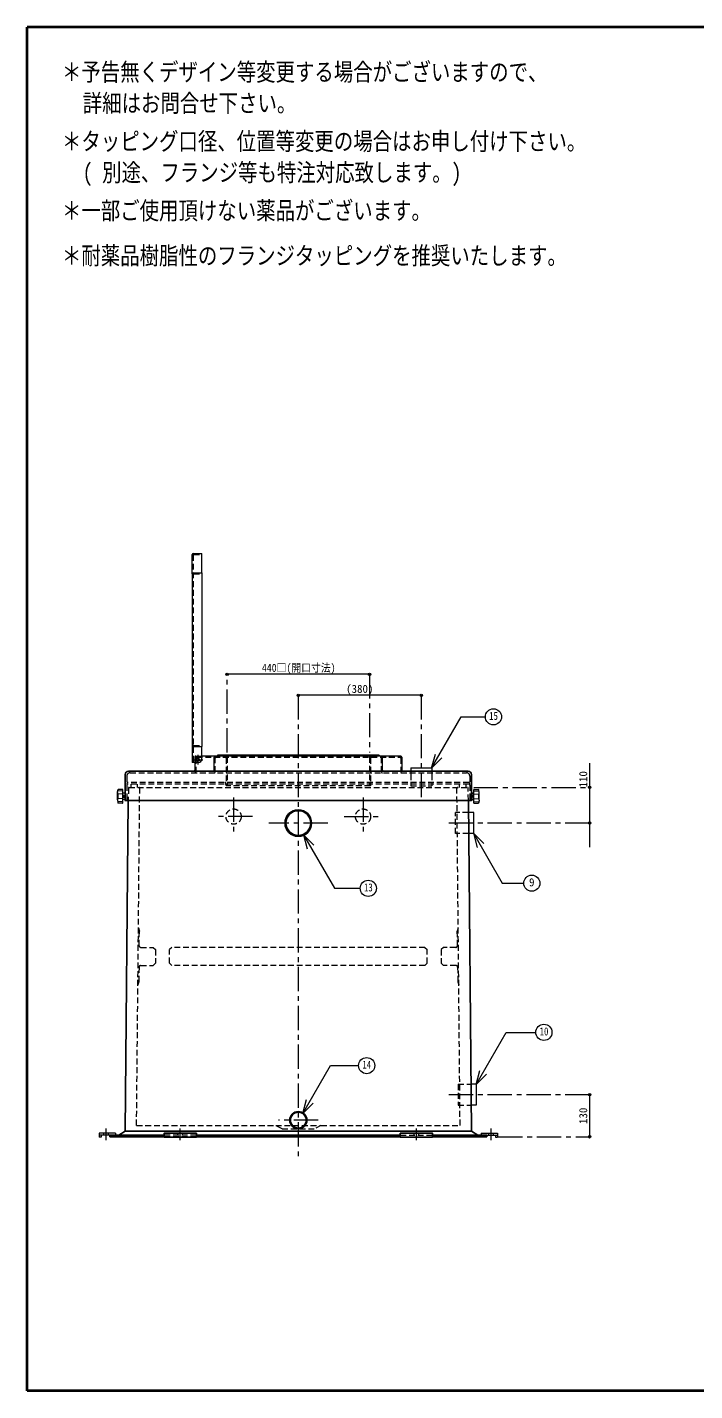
# Model space of a CAD drawing. Units: millimetres, scale not verified. Extents: x -3068 to 3007, y -2202 to 2013.
# Drawn here: x -3068 to -1006, y -2202 to 2013 of the extents above; entities that cross this region are included whole.
import ezdxf
from ezdxf.enums import TextEntityAlignment as Align

# ---------------------------------------------------------------- set-up
doc = ezdxf.new("R2010")
doc.units = ezdxf.units.MM
doc.header["$LTSCALE"] = 15
doc.header["$PDMODE"] = 32
doc.header["$PDSIZE"] = 7.5
doc.linetypes.add('CHAIN1', pattern=[8, 5, -1, 1, -1])
doc.linetypes.add('DASHED1', pattern=[1.8, 1.2, -0.6])
doc.layers.add('0-0____1', color=7, linetype='Continuous', lineweight=18)
doc.styles.add('ＭＳ ゴシック', font='')
doc.styles.get('ＭＳ ゴシック').set_extended_font_data('MS Gothic')

msp = doc.modelspace()

# ---------------------------------------------------------------- linework, layer by layer
at = {"layer": '0-0____1', "color": 1, "lineweight": 40}
for p, q in [((-3068.4, -2202.12), (-3068.4, 2012.88)), ((3006.6, 2012.88), (-3068.4, 2012.88)), ((3006.6, -2202.12), (-3068.4, -2202.12))]:
    msp.add_line(p, q, dxfattribs=at)
at = {"layer": '0-0____1', "color": 4, "lineweight": 9}
for p, q in [((-2558.9, 322.88), (-2558.9, 382.88)), ((-2555.9, 385.88), (-2528.9, 385.88)), ((-2528.9, 325.88), (-2528.9, 385.88)), ((-2010.9, 12.88), (-2450.9, 12.88)), ((-1850.9, -52.12), (-2230.9, -52.12)), ((-2558.9, -207.12), (-2558.9, -260.12)), ((-2528.9, -250.12), (-2528.9, -210.12)), ((-2487.9, -240.12), (-2528.9, -240.12)), ((-1913.9, -240.12), (-1973.9, -240.12)), ((-1910.9, -243.12), (-1910.9, -284.12)), ((-2538.9, -260.12), (-2558.9, -260.12)), ((-2550.9, -260.12), (-2550.9, -284.12)), ((-1883.4, -276.12), (-1818.4, -276.12)), ((-1883.4, -276.12), (-1883.4, -296.12)), ((-1818.4, -276.12), (-1818.4, -296.12)), ((-1330.9, -262.12), (-1330.9, -522.12)), ((-1688.87, -414.62), (-1705.17, -414.62)), ((-1688.87, -479.62), (-1688.87, -414.62)), ((-1688.87, -479.62), (-1704.56, -479.62)), ((-1330.9, -1287.12), (-1330.9, -1417.12))]:
    msp.add_line(p, q, dxfattribs=at)
at = {"layer": '0-0____1', "color": 4, "linetype": 'DASHED1', "lineweight": 9}
for p, q in [((-2555.9, 381.38), (-2555.9, -260.12)), ((-2554.4, 382.88), (-2528.9, 382.88)), ((-2554.4, 322.88), (-2528.9, 322.88)), ((-2554.4, -207.12), (-2528.9, -207.12)), ((-2550.9, -243.12), (-2550.9, -260.12)), ((-2547.9, -240.12), (-2528.9, -240.12)), ((-2547.9, -246.12), (-2547.9, -289.12)), ((-2544.9, -243.12), (-1916.9, -243.12)), ((-2487.9, -289.12), (-2487.9, -246.12)), ((-2460.9, -237.12), (-2460.9, -240.12)), ((-2453.9, -246.12), (-2453.9, -332.12)), ((-2450.9, -243.12), (-2450.9, -332.12)), ((-2010.9, -243.12), (-2010.9, -332.12)), ((-2007.9, -246.12), (-2007.9, -332.12)), ((-2000.9, -237.12), (-2000.9, -240.12)), ((-1973.9, -289.12), (-1973.9, -246.12)), ((-1913.9, -246.12), (-1913.9, -289.12)), ((-2728.4, -327.12), (-2728.4, -337.12)), ((-2007.9, -332.12), (-2453.9, -332.12)), ((-1883.4, -296.12), (-1883.4, -332.12)), ((-1883.4, -332.12), (-1818.4, -332.12)), ((-1818.4, -296.12), (-1818.4, -332.12)), ((-1733.4, -327.12), (-1733.4, -337.12)), ((-1744.87, -479.62), (-1744.87, -414.62)), ((-1705.17, -414.62), (-1744.87, -414.62)), ((-1704.56, -479.62), (-1744.87, -479.62)), ((-2724.99, -771.62), (-2722.08, -781.62)), ((-2722.51, -826.57), (-2722.08, -781.62)), ((-1736.81, -771.62), (-1739.72, -781.62)), ((-1739.29, -826.57), (-1739.72, -781.62)), ((-2717.51, -831.62), (-2679.34, -831.62)), ((-2679.34, -831.62), (-2672.58, -838.37)), ((-2672.58, -838.37), (-2672.58, -880.86)), ((-1782.46, -831.62), (-1789.22, -838.37)), ((-1789.22, -838.37), (-1789.22, -880.86)), ((-1744.29, -831.62), (-1782.46, -831.62)), ((-2672.58, -880.86), (-2679.34, -887.62)), ((-1789.22, -880.86), (-1782.46, -887.62)), ((-2723.13, -892.57), (-2723.55, -937.62)), ((-2718.13, -887.62), (-2679.34, -887.62)), ((-1743.67, -887.62), (-1782.46, -887.62)), ((-1738.67, -892.57), (-1738.25, -937.62)), ((-2723.55, -937.62), (-2726.65, -947.62)), ((-1738.25, -937.62), (-1735.15, -947.62)), ((-1736.96, -1254.62), (-1736.96, -1319.62)), ((-1736.96, -1254.62), (-1697.27, -1254.62)), ((-1736.96, -1319.62), (-1696.65, -1319.62)), ((-2300.9, -1382.12), (-2160.9, -1382.12)), ((-2832.9, -1406.12), (-2832.9, -1412.12)), ((-2818.9, -1406.12), (-2818.9, -1412.12)), ((-1642.9, -1406.12), (-1642.9, -1412.12)), ((-1628.9, -1406.12), (-1628.9, -1412.12))]:
    msp.add_line(p, q, dxfattribs=at)
at = {"layer": '0-0____1'}
for p, q in [((-2558.9, 322.88), (-2558.9, -207.12)), ((-2555.9, -210.12), (-2528.9, -210.12)), ((-2490.9, -284.12), (-2490.9, -243.12)), ((-1973.9, -240.12), (-2487.9, -240.12)), ((-2480.9, -237.12), (-2480.9, -240.12)), ((-1980.9, -237.12), (-2480.9, -237.12)), ((-1980.9, -237.12), (-1980.9, -240.12)), ((-1970.9, -284.12), (-1970.9, -243.12)), ((-1819.04, -277.39), (-1807.39, -233.92)), ((-1819.04, -277.39), (-1787.22, -245.57)), ((-2789.4, -375.85), (-2789.4, -353.38)), ((-2789.39, -352.85), (-2789, -345.47)), ((-2789.39, -376.38), (-2789, -383.76)), ((-2773.4, -347.68), (-2787.95, -348.17)), ((-2773.4, -357.76), (-2787.95, -357.28)), ((-2773.4, -371.47), (-2787.95, -371.96)), ((-2773.92, -343.15), (-2787.06, -343.58)), ((-2773.4, -385.58), (-2773.4, -343.65)), ((-2767.86, -355.08), (-2773.4, -354.62)), ((-2767.86, -374.15), (-2773.4, -374.62)), ((-2770.65, -362.27), (-2770.65, -366.96)), ((-2770.03, -361.62), (-2767.4, -361.62)), ((-2770.03, -364.62), (-2767.4, -364.62)), ((-2770.03, -367.62), (-2767.4, -367.62)), ((-2767.4, -352.12), (-2765.9, -352.12)), ((-1694.4, -352.12), (-1695.9, -352.12)), ((-1691.78, -361.62), (-1694.4, -361.62)), ((-1691.78, -364.62), (-1694.4, -364.62)), ((-1691.78, -367.62), (-1694.4, -367.62)), ((-1693.94, -355.08), (-1688.4, -354.62)), ((-1693.94, -374.15), (-1688.4, -374.62)), ((-1691.15, -362.27), (-1691.15, -366.96)), ((-1688.4, -385.58), (-1688.4, -343.65)), ((-1688.4, -347.68), (-1673.85, -348.17)), ((-1688.4, -357.76), (-1673.85, -357.28)), ((-1688.4, -371.47), (-1673.85, -371.96)), ((-1687.88, -343.15), (-1674.74, -343.58)), ((-1672.41, -352.85), (-1672.8, -345.47)), ((-1672.41, -376.38), (-1672.8, -383.76)), ((-1672.4, -375.85), (-1672.4, -353.38)), ((-2773.4, -381.55), (-2787.95, -381.07)), ((-2773.92, -386.08), (-2787.06, -385.66)), ((-1688.4, -381.55), (-1673.85, -381.07)), ((-1687.88, -386.08), (-1674.74, -385.66)), ((-2214.9, -483.37), (-2183.08, -515.19)), ((-2214.9, -483.37), (-2203.26, -526.83)), ((-1689.64, -478.84), (-1657.82, -510.66)), ((-1689.64, -478.84), (-1677.99, -522.3)), ((-1681.45, -1255.52), (-1669.8, -1212.05)), ((-1680.96, -1254.62), (-1697.27, -1254.62)), ((-1681.45, -1255.52), (-1649.63, -1223.7)), ((-1680.96, -1254.62), (-1680.96, -1319.62)), ((-2216.83, -1344.89), (-2205.18, -1301.42)), ((-2216.83, -1344.89), (-2185.01, -1313.07)), ((-1680.96, -1319.62), (-1696.65, -1319.62)), ((-2845.9, -1406.12), (-2845.9, -1418.12)), ((-2795.9, -1406.12), (-2845.9, -1406.12)), ((-2813.4, -1412.12), (-2845.9, -1412.12)), ((-2795.9, -1406.12), (-2795.9, -1412.12)), ((-1665.9, -1406.12), (-1665.9, -1412.12)), ((-1665.9, -1406.12), (-1615.9, -1406.12)), ((-1648.4, -1412.12), (-1615.9, -1412.12)), ((-1615.9, -1406.12), (-1615.9, -1418.12))]:
    msp.add_line(p, q, dxfattribs=at)
at = {"layer": '0-0____1', "color": 4, "linetype": 'CHAIN1', "lineweight": 9}
for p, q in [((-2450.9, -229.12), (-2450.9, 12.88)), ((-2010.9, 12.88), (-2010.9, -229.12)), ((-2230.9, -52.12), (-2230.9, -1492.12)), ((-1850.9, -52.12), (-1850.9, -367.12)), ((-2556.4, -251.62), (-2526.4, -251.62)), ((-2541.4, -236.62), (-2541.4, -266.62)), ((-1688.9, -337.12), (-1330.9, -337.12)), ((-2430.9, -368.62), (-2430.9, -485.62)), ((-2030.9, -368.62), (-2030.9, -485.62)), ((-2372.4, -427.12), (-2489.4, -427.12)), ((-2139.9, -447.12), (-2321.9, -447.12)), ((-2089.4, -427.12), (-1972.4, -427.12)), ((-1330.9, -447.12), (-1779.87, -447.12)), ((-1330.9, -1287.12), (-1771.96, -1287.12)), ((-2169.4, -1365.62), (-2292.4, -1365.62)), ((-2825.9, -1391.12), (-2825.9, -1427.12)), ((-2595.9, -1427.12), (-2595.9, -1391.12)), ((-1865.9, -1427.12), (-1865.9, -1391.12)), ((-1635.9, -1391.12), (-1635.9, -1427.12)), ((-1613.4, -1417.12), (-1330.9, -1417.12))]:
    msp.add_line(p, q, dxfattribs=at)
at = {"layer": '0-0____1', "color": 5, "lineweight": 25}
for p, q in [((-2755.9, -287.12), (-1705.9, -287.12)), ((-2765.9, -297.12), (-2765.9, -377.12)), ((-1695.9, -297.12), (-1695.9, -377.12)), ((-2756.28, -377.12), (-2765.9, -1399.62)), ((-2765.9, -377.12), (-1695.9, -377.12)), ((-1705.52, -377.12), (-1695.9, -1399.62)), ((-2813.4, -1412.12), (-2813.4, -1417.12)), ((-2645.9, -1412.12), (-2813.4, -1412.12)), ((-2645.9, -1417.12), (-2813.4, -1417.12)), ((-2765.9, -1399.62), (-2785.9, -1412.12)), ((-1695.9, -1399.62), (-2765.9, -1399.62)), ((-2645.9, -1418.12), (-2545.9, -1418.12)), ((-2545.9, -1418.12), (-2545.9, -1406.12)), ((-1915.9, -1412.12), (-2545.9, -1412.12)), ((-1915.9, -1417.12), (-2545.9, -1417.12)), ((-1915.9, -1418.12), (-1915.9, -1406.12)), ((-1815.9, -1418.12), (-1915.9, -1418.12)), ((-1648.4, -1412.12), (-1815.9, -1412.12)), ((-1648.4, -1417.12), (-1815.9, -1417.12)), ((-1695.9, -1399.62), (-1675.9, -1412.12)), ((-1648.4, -1412.12), (-1648.4, -1417.12))]:
    msp.add_line(p, q, dxfattribs=at)
at = {"layer": '0-0____1', "linetype": 'DASHED1'}
for p, q in [((-2750.9, -292.12), (-1710.9, -292.12)), ((-2760.9, -302.12), (-2760.9, -377.12)), ((-1703.9, -322.12), (-2757.9, -322.12)), ((-1703.9, -327.12), (-2757.9, -327.12)), ((-2753.92, -337.12), (-1707.88, -337.12)), ((-2748.4, -327.12), (-2748.4, -337.12)), ((-1713.4, -327.12), (-1713.4, -337.12)), ((-1700.9, -302.12), (-1700.9, -377.12)), ((-2755.92, -339.1), (-2756.28, -377.12)), ((-2730.74, -1382.12), (-2720.93, -340.14)), ((-1731.07, -1382.12), (-1740.87, -340.14)), ((-1705.52, -377.12), (-1705.88, -339.1)), ((-2621.83, -831.62), (-2628.58, -838.37)), ((-2628.58, -880.86), (-2628.58, -838.37)), ((-1839.98, -831.62), (-2621.83, -831.62)), ((-1839.98, -831.62), (-1833.22, -838.37)), ((-1833.22, -880.86), (-1833.22, -838.37)), ((-2628.58, -880.86), (-2621.83, -887.62)), ((-1833.22, -880.86), (-1839.98, -887.62)), ((-1839.98, -887.62), (-2621.83, -887.62)), ((-2730.74, -1382.12), (-2300.9, -1382.12)), ((-2280.9, -1392.12), (-2300.9, -1382.12)), ((-2160.9, -1382.12), (-2180.9, -1392.12)), ((-2160.9, -1382.12), (-1731.07, -1382.12)), ((-2545.9, -1412.12), (-2645.9, -1412.12)), ((-2545.9, -1417.12), (-2645.9, -1417.12)), ((-2602.9, -1412.12), (-2602.9, -1406.12)), ((-2588.9, -1412.12), (-2588.9, -1406.12)), ((-2280.9, -1392.12), (-2180.9, -1392.12)), ((-1915.9, -1412.12), (-1815.9, -1412.12)), ((-1915.9, -1417.12), (-1815.9, -1417.12)), ((-1872.9, -1412.12), (-1872.9, -1406.12)), ((-1858.9, -1412.12), (-1858.9, -1406.12))]:
    msp.add_line(p, q, dxfattribs=at)
at = {"layer": '0-0____1'}
for points in [[(-2555.9, 325.88), (-2528.9, 325.88), (-2528.9, -210.12)], [(-1819.04, -277.39), (-1727.49, -118.81), (-1652.99, -118.81)], [(-2767.4, -352.12), (-2767.4, -377.12), (-2765.9, -377.12)], [(-1694.4, -352.12), (-1694.4, -377.12), (-1695.9, -377.12)], [(-2214.9, -483.37), (-2119.29, -648.98), (-2039.73, -648.98)], [(-1689.64, -478.84), (-1600.55, -633.13), (-1534.49, -633.13)], [(-1681.45, -1255.52), (-1588.34, -1094.25), (-1497.05, -1094.25)], [(-2216.83, -1344.89), (-2131.43, -1196.98), (-2044.68, -1196.98)], [(-2839.9, -1412.12), (-2839.9, -1418.12), (-2845.9, -1418.12)], [(-1621.9, -1412.12), (-1621.9, -1418.12), (-1615.9, -1418.12)]]:
    msp.add_lwpolyline(points, dxfattribs=at)
at = {"layer": '0-0____1', "color": 5, "lineweight": 25}
for points in [[(-2645.9, -1418.12), (-2645.9, -1406.12), (-2545.9, -1406.12)], [(-1815.9, -1418.12), (-1815.9, -1406.12), (-1915.9, -1406.12)]]:
    msp.add_lwpolyline(points, dxfattribs=at)
at = {"layer": '0-0____1'}
for centre in [(-1627.99, -118.81), (-2014.73, -648.98), (-1509.49, -633.13), (-1472.05, -1094.25), (-2019.68, -1196.98)]:
    msp.add_circle(centre, 25, dxfattribs=at)
at = {"layer": '0-0____1', "color": 4, "lineweight": 9}
msp.add_circle((-2541.4, -251.62), 5, dxfattribs=at)
at = {"layer": '0-0____1', "color": 4, "linetype": 'DASHED1', "lineweight": 9}
for centre in [(-2430.9, -427.12), (-2030.9, -427.12)]:
    msp.add_circle(centre, 23.5, dxfattribs=at)
at = {"layer": '0-0____1', "color": 5, "lineweight": 25}
for centre, radius in [((-2230.9, -447.12), 41), ((-2230.9, -447.12), 38.15), ((-2230.9, -1365.62), 26.5), ((-2230.9, -1365.62), 24.3)]:
    msp.add_circle(centre, radius, dxfattribs=at)
at = {"layer": '0-0____1', "color": 4, "lineweight": 9}
for centre, radius, start, end in [((-2555.9, 382.88), 3, 90, 180), ((-2538.9, -250.12), 10, 270, 0), ((-1913.9, -243.12), 3, 0, 90), ((-2553.9, -284.12), 3, 270, 0), ((-1907.9, -284.12), 3, 180, 260.40593), ((-1907.9, -284.12), 3, 260.40593, 270)]:
    msp.add_arc(centre, radius, start, end, dxfattribs=at)
at = {"layer": '0-0____1', "color": 4, "linetype": 'DASHED1', "lineweight": 9}
for centre, radius, start, end in [((-2554.4, 381.38), 1.5, 90, 180), ((-2554.4, 321.38), 1.5, 90, 180), ((-2554.4, -205.62), 1.5, 180, 270), ((-2547.9, -243.12), 3, 90, 180), ((-2544.9, -246.12), 3, 90, 180), ((-2484.9, -246.12), 3, 90, 180), ((-2456.9, -246.12), 3, 0, 90), ((-2453.9, -243.12), 3, 0, 90), ((-2007.9, -243.12), 3, 90, 180), ((-2004.9, -246.12), 3, 90, 180), ((-1976.9, -246.12), 3, 0, 90), ((-1916.9, -246.12), 3, 0, 90), ((-2550.9, -289.12), 3, 270, 0), ((-2490.9, -289.12), 3, 270, 0), ((-1970.9, -289.12), 3, 180, 270), ((-1910.9, -289.12), 3, 180, 270), ((-2456.9, -325.12), 3, 0, 90), ((-2456.9, -330.12), 3, 0, 90), ((-2004.9, -325.12), 3, 90, 180), ((-2004.9, -330.12), 3, 90, 180), ((-2717.51, -826.62), 5, 179.46076, 270), ((-1744.29, -826.62), 5, 270, 0.53924), ((-2718.13, -892.62), 5, 90, 179.46076), ((-1743.67, -892.62), 5, 0.53924, 90)]:
    msp.add_arc(centre, radius, start, end, dxfattribs=at)
at = {"layer": '0-0____1'}
for centre, radius, start, end in [((-2555.9, 322.88), 3, 90, 180), ((-2555.9, -207.12), 3, 180, 270), ((-2487.9, -243.12), 3, 90, 180), ((-1973.9, -243.12), 3, 0, 90), ((-2493.9, -284.12), 3, 270, 0), ((-1967.9, -284.12), 3, 180, 270), ((-2779.4, -353.38), 10, 176.98087, 180), ((-2779.4, -375.85), 10, 180, 183.01913), ((-2787, -345.58), 2, 91.84585, 176.98087), ((-2734.56, -364.62), 54.34, 172.70127, 187.29873), ((-2787.96, -357.78), 0.5, 88.09085, 172.70127), ((-2787.96, -371.46), 0.5, 187.29873, 271.90915), ((-2786.33, -345.11), 2.07, 141.26695, 176.97243), ((-2778.44, -345.19), 9.96, 178.90936, 197.37998), ((-2773.9, -343.65), 0.5, 0, 91.84585), ((-2768.55, -363.12), 2.11, 134.62454, 225.37546), ((-2768.55, -366.12), 2.11, 134.62454, 225.37546), ((-2769.08, -363.14), 1.79, 121.62812, 150.75937), ((-2769.08, -366.09), 1.79, 209.24063, 238.37188), ((-2767.9, -355.58), 0.5, 0, 85.23636), ((-2767.9, -373.66), 0.5, 274.76364, 0), ((-1693.9, -355.58), 0.5, 94.76364, 180), ((-1693.9, -373.66), 0.5, 180, 265.23636), ((-1692.72, -363.14), 1.79, 29.24063, 58.37188), ((-1693.26, -363.12), 2.11, 314.62454, 45.37546), ((-1693.26, -366.12), 2.11, 314.62454, 45.37546), ((-1692.72, -366.09), 1.79, 301.62812, 330.75937), ((-1687.9, -343.65), 0.5, 88.15415, 180), ((-1674.8, -345.58), 2, 3.01913, 88.15415), ((-1683.36, -345.19), 9.96, 342.62002, 1.09064), ((-1673.84, -357.78), 0.5, 7.29873, 91.90915), ((-1673.84, -371.46), 0.5, 268.09085, 352.70127), ((-1675.47, -345.11), 2.07, 3.02757, 38.73305), ((-1727.24, -364.62), 54.34, 352.70127, 7.29873), ((-1682.4, -353.38), 10, 0, 3.01913), ((-1682.4, -375.85), 10, 356.98087, 0), ((-2787, -383.66), 2, 183.01913, 268.15415), ((-2778.44, -384.04), 9.96, 162.62002, 181.09064), ((-2786.33, -384.12), 2.07, 183.02757, 218.73305), ((-2773.9, -385.58), 0.5, 268.15415, 0), ((-1687.9, -385.58), 0.5, 180, 271.84585), ((-1674.8, -383.66), 2, 271.84585, 356.98087), ((-1683.36, -384.04), 9.96, 358.90936, 17.37998), ((-1675.47, -384.12), 2.07, 321.26695, 356.97243)]:
    msp.add_arc(centre, radius, start, end, dxfattribs=at)
at = {"layer": '0-0____1', "color": 5, "lineweight": 25}
for centre, start, end in [((-2755.9, -297.12), 90, 180), ((-1705.9, -297.12), 0, 90)]:
    msp.add_arc(centre, 10, start, end, dxfattribs=at)
at = {"layer": '0-0____1', "linetype": 'DASHED1'}
for centre, radius, start, end in [((-2750.9, -302.12), 10, 90, 180), ((-1710.9, -302.12), 10, 0, 90), ((-2757.9, -325.12), 3, 90, 180), ((-2757.9, -330.12), 3, 90, 180), ((-2753.92, -339.12), 2, 90, 179.46076), ((-2723.93, -340.12), 3, 359.46076, 90), ((-1737.87, -340.12), 3, 90, 180.53924), ((-1707.88, -339.12), 2, 0.53924, 90), ((-1703.9, -325.12), 3, 0, 90), ((-1703.9, -330.12), 3, 0, 90)]:
    msp.add_arc(centre, radius, start, end, dxfattribs=at)
at = {"layer": '0-0____1', "color": 1}
for p in [(-2450.9, 12.88), (-2010.9, 12.88), (-2230.9, -52.12), (-1850.9, -52.12), (-1330.9, -337.12), (-1330.9, -447.12), (-1330.9, -1287.12), (-1330.9, -1417.12)]:
    msp.add_point(p, dxfattribs=at)

# ---------------------------------------------------------------- texts
at = {"layer": '0-0____1', "style": 'ＭＳ ゴシック'}
for s, height, width, p in [('＊予告無くデザイン等変更する場合がございますので、', 54.99, 0.8, (-2961.26, 1830.74)), ('詳細はお問合せ下さい。', 54.99, 0.8, (-2896.97, 1734.31)), ('＊タッピング口径、位置等変更の場合はお申し付け下さい。', 54.99, 0.8, (-2961.26, 1616.46)), ('( 別途、フランジ等も特注対応致します。)', 54.99, 0.8, (-2896.97, 1520.03)), ('＊一部ご使用頂けない薬品がございます。', 54.99, 0.8, (-2961.26, 1402.17)), ('＊耐薬品樹脂性のフランジタッピングを推奨いたします。', 54.99, 0.8, (-2961.26, 1262.88)), ('440□(開口寸法)', 24.74, 0.9, (-2343.4, 12.88)), ('15', 24.74, 0.8, (-1641.11, -135.68)), ('13', 24.74, 0.8, (-2027.85, -665.85)), ('10', 24.74, 0.8, (-1485.18, -1111.12)), ('14', 24.74, 0.8, (-2032.81, -1213.85))]:
    msp.add_text(s, height=height, dxfattribs=dict(at, width=width)).set_placement(p, align=Align.BOTTOM_LEFT)
for s, p in [('(380)', (-2083.09, -52.12)), ('9', (-1517.93, -650.01))]:
    msp.add_text(s, height=24.74, dxfattribs=at).set_placement(p, align=Align.BOTTOM_LEFT)
for s, p in [('110', (-1330.9, -337.12)), ('130', (-1330.9, -1377.43))]:
    msp.add_text(s, height=24.74, rotation=90, dxfattribs=at).set_placement(p, align=Align.BOTTOM_LEFT)

doc.saveas('drawing.dxf')
